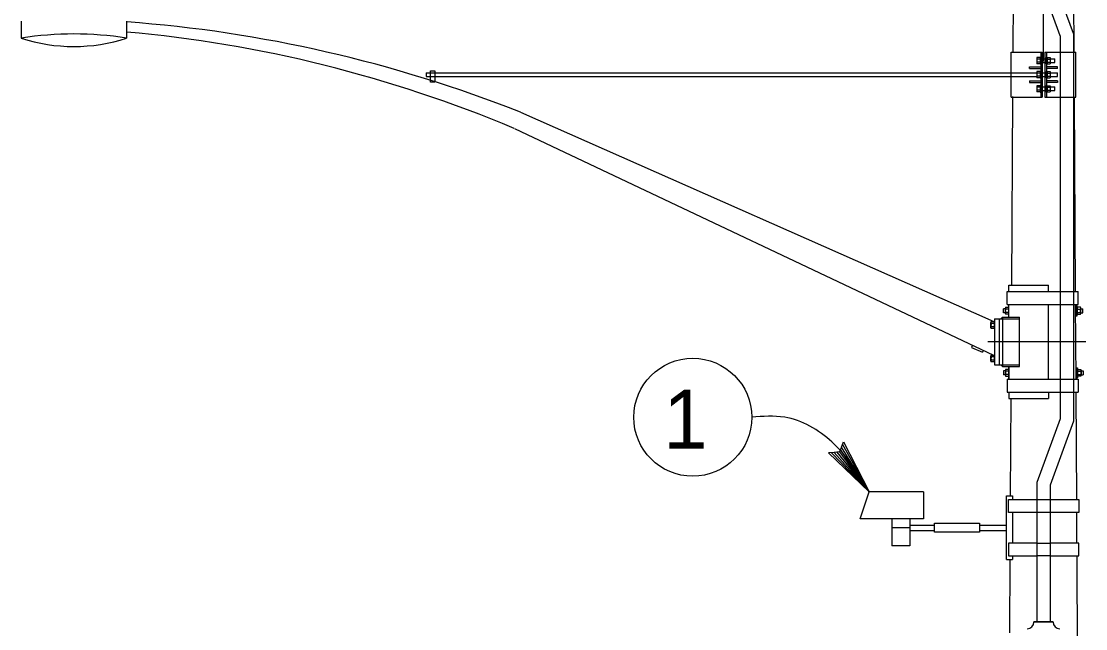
# Model space of a CAD drawing. Extents: x -893 to 867, y -474 to 712.
# Drawn here: x 193.8 to 320, y 38.4 to 110.5 of the extents above; entities that cross this region are included whole.
import ezdxf

# ---------------------------------------------------------------- set-up
doc = ezdxf.new("R2010")
doc.units = 0
for name, color, linetype in [('212 Leaders and Dim Lines', 7, 'Continuous'), ('214 Text and Titles', 7, 'Continuous'), ('220 Structural Steel', 7, 'Continuous'), ('221 Structural Steel', 7, 'Continuous'), ('226 Not Assigned', 7, 'Continuous'), ('254 Not Assigned', 7, 'Continuous')]:
    doc.layers.add(name, color=color, linetype=linetype)

msp = doc.modelspace()

# ---------------------------------------------------------------- linework, layer by layer
at = {"layer": '212 Leaders and Dim Lines'}
for p, q in [((290.84, 59.37), (290.2, 59.31)), ((290.52, 59.34), (294.37, 54.65)), ((291.07, 59.96), (290.84, 59.37)), ((290.84, 59.37), (294.37, 54.65)), ((294.37, 54.65), (290.96, 59.66)), ((291.07, 59.96), (291.31, 60.56)), ((294.37, 54.65), (291.07, 59.96)), ((291.19, 60.26), (294.37, 54.65)), ((291.31, 60.56), (294.37, 54.65)), ((290.2, 59.31), (289.55, 59.25)), ((294.37, 54.65), (289.55, 59.25)), ((294.37, 54.65), (289.88, 59.28)), ((290.2, 59.31), (294.37, 54.65))]:
    msp.add_line(p, q, dxfattribs=at)
msp.add_spline([(294.37, 54.65), (289.94, 60.56), (284.34, 63.49), (280.44, 63.49)], degree=3, dxfattribs=at)
at = {"layer": '214 Text and Titles'}
msp.add_circle((273.44, 63.49), 7, dxfattribs=at)
at = {"layer": '220 Structural Steel'}
for p, q in [((317.01, 78.41), (318.58, 78.41)), ((317.01, 76.88), (318.58, 76.88)), ((317.01, 68.01), (318.58, 68.01)), ((317.01, 66.48), (318.58, 66.48)), ((310.64, 46.62), (310.64, 54.15)), ((310.64, 54.15), (311.33, 54.15)), ((311.33, 54.15), (311.33, 53.75)), ((311.33, 52.2), (311.33, 48.57)), ((299.17, 50.68), (302.08, 50.68)), ((302.08, 49.84), (302.08, 50.91)), ((302.08, 50.91), (307.43, 50.91)), ((307.43, 50.91), (307.43, 49.84)), ((307.43, 50.68), (310.64, 50.68)), ((299.17, 50.07), (302.08, 50.07)), ((307.43, 49.84), (302.08, 49.84)), ((307.43, 50.07), (310.64, 50.07)), ((311.33, 47.04), (311.33, 46.62)), ((310.64, 46.62), (311.33, 46.62))]:
    msp.add_line(p, q, dxfattribs=at)
for points in [[(314.24, 52.2), (310.87, 52.2), (310.87, 53.72), (314.24, 53.72)], [(314.24, 53.72), (315.8, 53.72)], [(315.8, 53.72), (319.19, 53.72), (319.19, 52.2), (315.8, 52.2)], [(315.8, 52.2), (314.24, 52.2)], [(314.24, 48.57), (310.87, 48.57), (310.87, 47.05), (314.24, 47.05)], [(314.24, 48.57), (315.8, 48.57)], [(315.8, 47.05), (319.19, 47.05), (319.19, 48.57), (315.8, 48.57)], [(315.8, 47.05), (314.24, 47.05)]]:
    msp.add_lwpolyline(points, dxfattribs=at)
at = {"layer": '221 Structural Steel'}
for p, q in [((311.69, 162.9), (311.37, 106.8)), ((318.66, 106.8), (318.35, 162.9)), ((311.35, 101.56), (311.22, 79.17)), ((318.82, 78.41), (318.69, 101.47)), ((318.88, 68.01), (318.83, 76.88)), ((311.15, 65.72), (311.08, 54.15)), ((318.96, 53.72), (318.89, 66.48)), ((318.99, 48.57), (318.97, 52.2)), ((319.14, 20.4), (319, 47.05)), ((311.04, 46.62), (310.99, 37.92))]:
    msp.add_line(p, q, dxfattribs=at)
at = {"layer": '226 Not Assigned'}
for p, q in [((318.58, 109.03), (315.92, 116.29)), ((317.01, 108.75), (314.35, 116.02)), ((317.01, 108.75), (317.01, 63.3)), ((318.58, 109.03), (318.58, 63.02)), ((317.01, 63.3), (314.24, 55.73)), ((318.58, 63.02), (315.8, 55.45)), ((314.24, 55.73), (314.24, 39.22)), ((293.3, 51.44), (294.37, 54.65)), ((300.78, 54.65), (294.37, 54.65)), ((300.78, 54.65), (300.78, 51.44)), ((315.8, 55.45), (315.8, 39.22)), ((300.78, 51.44), (293.3, 51.44)), ((297.04, 51.44), (297.04, 48.24)), ((299.18, 51.44), (299.18, 48.24)), ((299.18, 50.38), (297.04, 50.38)), ((299.18, 48.24), (297.04, 48.24))]:
    msp.add_line(p, q, dxfattribs=at)
for points in [[(313.88, 39.19), (313.88, 39.22), (316.16, 39.22)], [(316.16, 39.19), (316.16, 39.22), (313.88, 39.22)]]:
    msp.add_lwpolyline(points, dxfattribs=at)
for centre, start, end in [((313.09, 39.19), 270, 360), ((316.95, 39.19), 180, 270)]:
    msp.add_arc(centre, 0.788, start, end, dxfattribs=at)
at = {"layer": '254 Not Assigned'}
for p, q in [((315.02, 105.69), (315.02, 113.89)), ((193.84, 110.48), (193.84, 108.48)), ((206.33, 110.48), (206.33, 108.48)), ((311.19, 101.47), (311.19, 106.8)), ((311.19, 106.8), (314.86, 106.8)), ((314.61, 106.16), (314.23, 106.16)), ((314.23, 106.16), (314.23, 105.44)), ((314.61, 106.16), (314.61, 105.44)), ((314.69, 106.8), (314.69, 101.47)), ((314.86, 106.8), (314.86, 101.47)), ((314.86, 106.01), (315.19, 106.01)), ((315.19, 106.8), (315.19, 101.47)), ((315.19, 106.8), (317.01, 106.8)), ((315.36, 106.8), (315.36, 101.47)), ((315.44, 106.16), (315.82, 106.16)), ((315.44, 106.16), (315.44, 105.44)), ((315.82, 106.16), (315.82, 105.44)), ((315.82, 106.01), (316.36, 106.01)), ((316.36, 105.59), (316.36, 106.01)), ((317.01, 106.8), (318.58, 106.8)), ((318.58, 106.8), (318.86, 106.8)), ((318.86, 101.47), (318.86, 106.8)), ((313.36, 105.05), (314.69, 105.05)), ((313.36, 104.89), (313.36, 105.05)), ((313.36, 104.89), (314.69, 104.89)), ((314.61, 105.98), (314.23, 105.98)), ((314.61, 105.62), (314.23, 105.62)), ((314.61, 105.44), (314.23, 105.44)), ((314.86, 105.59), (315.19, 105.59)), ((316.69, 105.05), (315.36, 105.05)), ((316.69, 104.89), (315.36, 104.89)), ((315.44, 105.98), (315.82, 105.98)), ((315.44, 105.62), (315.82, 105.62)), ((315.44, 105.44), (315.82, 105.44)), ((315.82, 105.59), (316.36, 105.59)), ((316.69, 104.89), (316.69, 105.05)), ((241.84, 104.34), (314.23, 104.34)), ((241.84, 104.34), (241.84, 103.93)), ((241.84, 103.93), (314.23, 103.93)), ((314.61, 104.5), (314.23, 104.5)), ((314.23, 104.5), (314.23, 103.78)), ((314.61, 104.32), (314.23, 104.32)), ((314.61, 103.96), (314.23, 103.96)), ((314.61, 103.78), (314.23, 103.78)), ((314.61, 104.5), (314.61, 103.78)), ((314.86, 104.34), (315.19, 104.34)), ((314.86, 103.93), (315.19, 103.93)), ((315.44, 104.5), (315.82, 104.5)), ((315.44, 104.5), (315.44, 103.78)), ((315.44, 104.32), (315.82, 104.32)), ((315.44, 103.96), (315.82, 103.96)), ((315.44, 103.78), (315.82, 103.78)), ((315.82, 104.5), (315.82, 103.78)), ((315.82, 104.34), (316.69, 104.34)), ((315.82, 103.93), (316.69, 103.93)), ((316.69, 103.93), (316.69, 104.34)), ((313.36, 103.39), (314.69, 103.39)), ((313.36, 103.39), (313.36, 103.22)), ((313.36, 103.22), (314.69, 103.22)), ((314.61, 102.83), (314.23, 102.83)), ((314.23, 102.83), (314.23, 102.11)), ((314.61, 102.65), (314.23, 102.65)), ((314.61, 102.29), (314.23, 102.29)), ((314.61, 102.83), (314.61, 102.11)), ((314.86, 102.68), (315.19, 102.68)), ((314.86, 102.26), (315.19, 102.26)), ((316.69, 103.39), (315.36, 103.39)), ((316.69, 103.22), (315.36, 103.22)), ((315.44, 102.83), (315.82, 102.83)), ((315.44, 102.83), (315.44, 102.11)), ((315.44, 102.65), (315.82, 102.65)), ((315.44, 102.29), (315.82, 102.29)), ((315.82, 102.83), (315.82, 102.11)), ((315.82, 102.68), (316.36, 102.68)), ((315.82, 102.26), (316.36, 102.26)), ((316.36, 102.26), (316.36, 102.68)), ((316.69, 103.39), (316.69, 103.22)), ((311.19, 101.47), (314.86, 101.47)), ((314.61, 102.11), (314.23, 102.11)), ((315.19, 101.47), (317.01, 101.47)), ((315.44, 102.11), (315.82, 102.11)), ((317.01, 101.47), (318.58, 101.47)), ((318.58, 101.47), (318.86, 101.47)), ((253.03, 99.68), (308.76, 75)), ((252.29, 97.75), (309.09, 70.87)), ((310.71, 76.88), (310.71, 78.41)), ((310.71, 78.41), (317.01, 78.41)), ((310.9, 79.17), (315.63, 79.17)), ((310.9, 78.41), (310.9, 79.17)), ((315.63, 78.41), (315.63, 79.17)), ((318.58, 78.41), (319.12, 78.41)), ((319.12, 76.88), (319.12, 78.41)), ((310.5, 76.37), (310.26, 76.37)), ((310.26, 75.89), (310.26, 76.37)), ((310.5, 75.89), (310.26, 75.89)), ((310.5, 75.82), (310.5, 76.45)), ((310.53, 76.54), (310.87, 76.54)), ((310.87, 76.33), (310.53, 76.33)), ((310.87, 75.92), (310.53, 75.92)), ((310.87, 75.72), (310.53, 75.72)), ((310.71, 76.88), (317.01, 76.88)), ((310.9, 75.37), (310.9, 76.88)), ((310.9, 75.82), (310.9, 76.45)), ((315.63, 68.01), (315.63, 76.88)), ((318.58, 76.88), (319.12, 76.88)), ((318.86, 76.72), (319.02, 76.72)), ((318.86, 75.54), (318.86, 76.72)), ((319.02, 75.54), (319.02, 76.72)), ((319.02, 75.82), (319.02, 76.45)), ((319.4, 76.54), (319.06, 76.54)), ((319.06, 76.33), (319.4, 76.33)), ((319.06, 75.92), (319.4, 75.92)), ((319.06, 75.72), (319.4, 75.72)), ((319.43, 75.82), (319.43, 76.45)), ((319.43, 76.37), (319.67, 76.37)), ((319.43, 75.89), (319.67, 75.89)), ((319.67, 75.89), (319.67, 76.37)), ((308.76, 75), (309.12, 74.84)), ((308.79, 74.12), (308.79, 74.75)), ((308.82, 74.84), (309.2, 74.84)), ((309.2, 74.63), (308.82, 74.63)), ((309.2, 75.18), (309.2, 69.71)), ((309.2, 75.18), (309.77, 75.18)), ((309.2, 74.02), (309.2, 74.84)), ((309.77, 75.18), (309.77, 69.71)), ((309.77, 75.18), (312.16, 75.18)), ((309.96, 75.18), (310.15, 75.37)), ((310.15, 75.37), (310.15, 69.52)), ((310.15, 75.37), (312.16, 75.37)), ((312.16, 69.52), (312.16, 75.37)), ((318.86, 75.54), (319.02, 75.54)), ((309.2, 74.22), (308.82, 74.22)), ((309.2, 74.02), (308.82, 74.02)), ((306.58, 71.96), (306.49, 71.76)), ((320.03, 72.45), (308.41, 72.45)), ((306.49, 71.76), (307.8, 71.2)), ((307.88, 71.39), (307.8, 71.2)), ((308.79, 70.16), (308.79, 70.79)), ((308.82, 70.87), (309.2, 70.87)), ((309.2, 70.67), (308.82, 70.67)), ((309.2, 70.05), (309.2, 70.87)), ((309.2, 70.26), (308.82, 70.26)), ((309.2, 70.05), (308.82, 70.05)), ((309.2, 69.71), (309.77, 69.71)), ((309.77, 69.71), (312.16, 69.71)), ((309.96, 69.71), (310.15, 69.52)), ((310.15, 69.52), (312.16, 69.52)), ((310.9, 68.01), (310.9, 69.47)), ((310.9, 69.47), (310.9, 68.01)), ((310.5, 69), (310.26, 69)), ((310.26, 69), (310.26, 68.53)), ((310.5, 68.53), (310.26, 68.53)), ((310.5, 69.07), (310.5, 68.44)), ((310.87, 69.17), (310.53, 69.17)), ((310.87, 68.97), (310.53, 68.97)), ((310.87, 68.56), (310.53, 68.56)), ((310.53, 68.35), (310.87, 68.35)), ((310.9, 69.07), (310.9, 68.44)), ((318.91, 69.35), (319.07, 69.35)), ((318.91, 69.35), (318.91, 68.17)), ((318.91, 68.17), (319.07, 68.17)), ((319.07, 69.35), (319.07, 68.17)), ((319.07, 69.07), (319.07, 68.44)), ((319.1, 69.17), (319.44, 69.17)), ((319.1, 68.97), (319.44, 68.97)), ((319.1, 68.56), (319.44, 68.56)), ((319.44, 68.35), (319.1, 68.35)), ((319.47, 69.07), (319.47, 68.44)), ((319.47, 69), (319.71, 69)), ((319.47, 68.53), (319.71, 68.53)), ((319.71, 69), (319.71, 68.53)), ((310.71, 68.01), (310.71, 66.48)), ((310.71, 68.01), (317.01, 68.01)), ((318.58, 68.01), (319.13, 68.01)), ((319.13, 68.01), (319.13, 66.48)), ((310.71, 66.48), (317.01, 66.48)), ((310.9, 66.48), (310.9, 65.72)), ((310.9, 65.72), (315.63, 65.72)), ((315.63, 66.48), (315.63, 65.72)), ((318.58, 66.48), (319.13, 66.48))]:
    msp.add_line(p, q, dxfattribs=at)
for points in [[(314.61, 105.41), (314.69, 105.41), (314.69, 106.19), (314.61, 106.19)], [(315.44, 105.41), (315.36, 105.41), (315.36, 106.19), (315.44, 106.19)], [(242.34, 104.61), (242.85, 104.61), (242.85, 103.24), (242.34, 103.24)], [(314.61, 103.75), (314.69, 103.75), (314.69, 104.53), (314.61, 104.53)], [(315.44, 103.75), (315.36, 103.75), (315.36, 104.53), (315.44, 104.53)], [(314.61, 102.08), (314.69, 102.08), (314.69, 102.86), (314.61, 102.86)], [(315.44, 102.08), (315.36, 102.08), (315.36, 102.86), (315.44, 102.86)]]:
    msp.add_lwpolyline(points, close=True, dxfattribs=at)
for centre, radius, start, end in [((200.08, 69.68), 39.29, 80.8522, 99.1478), ((200.08, 127.5), 20.02, 251.8194, 288.1806), ((310.68, 76.44), 0.181, 145.6158, 214.3842), ((311.17, 76.13), 0.677, 162.412, 197.588), ((310.68, 75.82), 0.181, 145.6158, 214.3842), ((310.72, 76.44), 0.181, 325.6158, 34.3842), ((310.23, 76.13), 0.677, 342.412, 17.588), ((310.72, 75.82), 0.181, 325.6158, 34.3842), ((319.2, 76.44), 0.181, 145.6158, 214.3842), ((319.7, 76.13), 0.677, 162.412, 197.588), ((319.2, 75.82), 0.181, 145.6158, 214.3842), ((319.25, 76.44), 0.181, 325.6158, 34.3842), ((318.75, 76.13), 0.677, 342.412, 17.588), ((319.25, 75.82), 0.181, 325.6158, 34.3842), ((308.97, 74.74), 0.181, 145.6158, 214.3842), ((309.47, 74.43), 0.677, 162.412, 197.588), ((308.97, 74.12), 0.181, 145.6158, 214.3842), ((308.97, 70.77), 0.181, 145.6158, 214.3842), ((309.47, 70.46), 0.677, 162.412, 197.588), ((308.97, 70.16), 0.181, 145.6158, 214.3842), ((310.68, 69.07), 0.181, 145.6158, 214.3842), ((311.17, 68.76), 0.677, 162.412, 197.588), ((310.68, 68.46), 0.181, 145.6158, 214.3842), ((310.72, 69.07), 0.181, 325.6158, 34.3842), ((310.23, 68.76), 0.677, 342.412, 17.588), ((310.72, 68.46), 0.181, 325.6158, 34.3842), ((319.25, 69.07), 0.181, 145.6158, 214.3842), ((319.74, 68.76), 0.677, 162.412, 197.588), ((319.25, 68.46), 0.181, 145.6158, 214.3842), ((319.29, 69.07), 0.181, 325.6158, 34.3842), ((318.8, 68.76), 0.677, 342.412, 17.588), ((319.29, 68.46), 0.181, 325.6158, 34.3842)]:
    msp.add_arc(centre, radius, start, end, dxfattribs=at)
for centre, major_axis, start_param, end_param in [((194.87, -77.13), (0, 187.95), 5.937225, 6.216255), ((193.1, -71.35), (0, 181.12), 5.916916, 6.202993)]:
    msp.add_ellipse(centre, major_axis=major_axis, ratio=0.912423, start_param=start_param, end_param=end_param, dxfattribs=at)

# ---------------------------------------------------------------- texts
at = {"layer": '214 Text and Titles'}
msp.add_text('1', height=7, dxfattribs=at).set_placement((269.97, 59.75))

doc.saveas('drawing.dxf')
